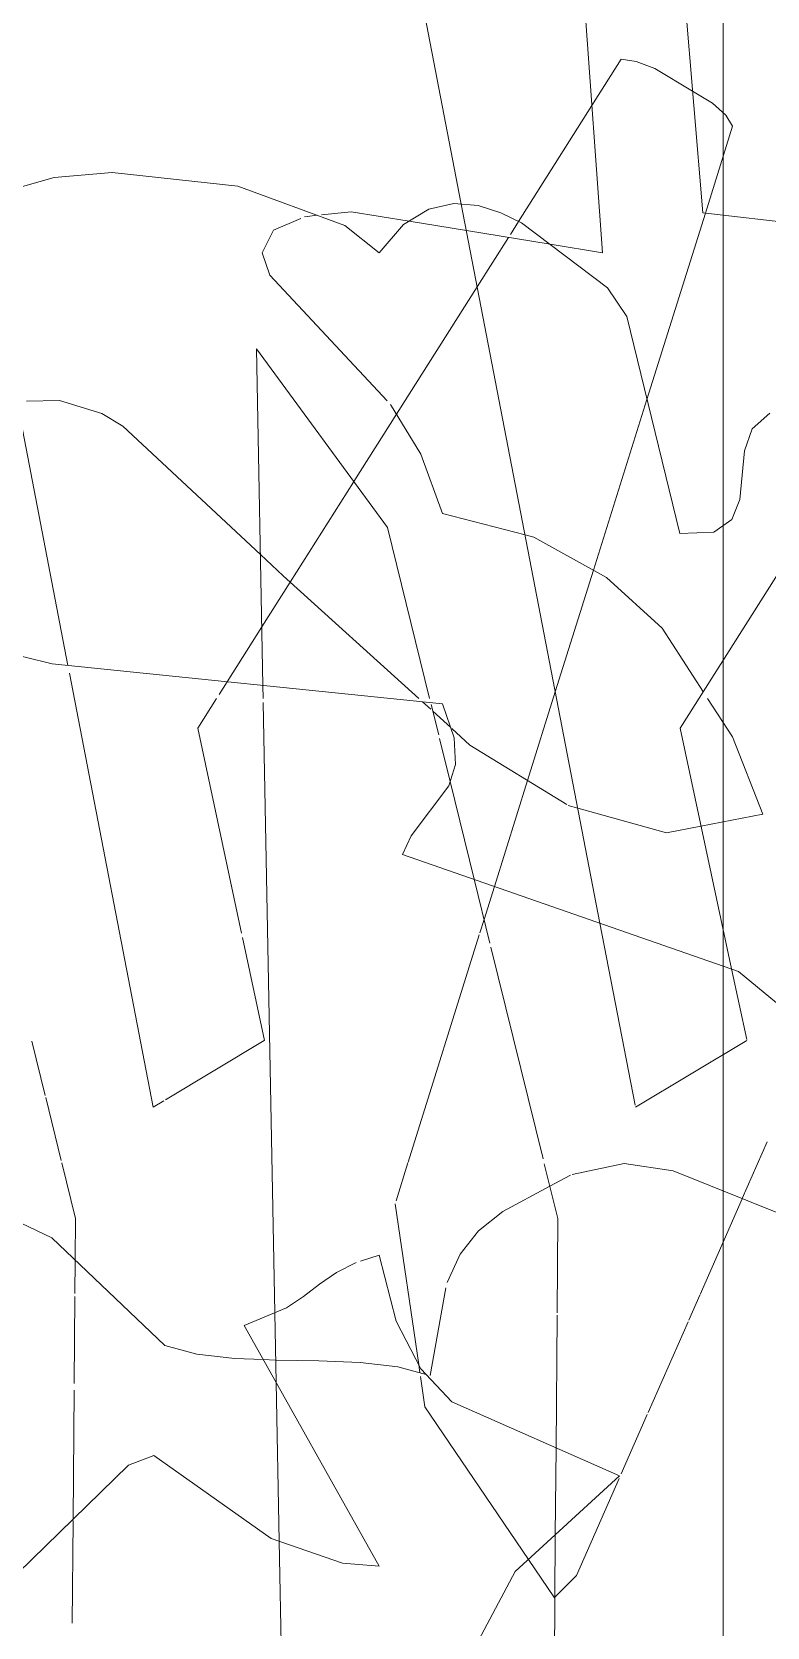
# Model space of a CAD drawing. Header units: inches. Extents: x 1275 to 2881, y -101 to 461.
# Drawn here: x 1405.91 to 1410.81, y 27.86 to 38.47 of the extents above; entities that cross this region are included whole.
import ezdxf

# ---------------------------------------------------------------- set-up
doc = ezdxf.new("R2010")
doc.units = ezdxf.units.IN
doc.header["$MEASUREMENT"] = 0
for name, color, linetype, lineweight in [('A-DETL-GENF-1', 7, 'Continuous', 9), ('A-DETL-GENF-2', 253, 'Continuous', 9), ('A-DETL-GENF-3', 8, 'Continuous', 9)]:
    doc.layers.add(name, color=color, linetype=linetype, lineweight=lineweight)

# ---------------------------------------------------------------- blocks, each defined once
blk = doc.blocks.new('magnolia 26756 - magnolia 26756-1522554-BUILDING SECTION - EAST_WEST _ PREP KITCHEN - LOOKING SOUTH')
at = {"layer": 'A-DETL-GENF-1'}
for p, q in [((1410.512, 37.267), (1410.512, 39.607)), ((1410.512, 39.526), (1410.512, 37)), ((1410.512, 37.445), (1410.512, 37.534)), ((1410.512, 37.534), (1410.512, 37.502)), ((1410.512, 37.502), (1410.512, 37.411)), ((1410.512, 37.183), (1410.512, 37.445)), ((1410.512, 37.411), (1410.512, 37.325)), ((1410.512, 37.315), (1410.512, 37.329)), ((1410.512, 37.329), (1410.512, 37.292)), ((1410.512, 37.325), (1410.512, 37.215)), ((1410.512, 37.266), (1410.512, 37.315)), ((1410.512, 37.292), (1410.512, 37.189)), ((1410.512, 37), (1410.512, 37.274)), ((1410.512, 37.274), (1410.512, 37.24)), ((1410.512, 37.086), (1410.512, 37.267)), ((1410.512, 37.2), (1410.512, 37.266)), ((1410.512, 37.24), (1410.512, 37.151)), ((1410.512, 37.215), (1410.512, 37.15)), ((1410.512, 36.768), (1410.512, 37.2)), ((1410.512, 37.189), (1410.512, 37)), ((1410.512, 37), (1410.512, 37.183)), ((1410.512, 37.151), (1410.512, 37)), ((1410.512, 37.15), (1410.512, 37.078)), ((1410.512, 36.742), (1410.512, 37.086)), ((1410.512, 37.078), (1410.512, 37)), ((1410.512, 37), (1410.512, 36.853)), ((1410.512, 37), (1410.512, 36.288)), ((1410.512, 36.853), (1410.512, 35.992)), ((1410.512, 36.578), (1410.512, 36.768)), ((1410.512, 36.216), (1410.512, 36.742)), ((1410.512, 35.134), (1410.512, 36.578)), ((1410.512, 36.325), (1410.512, 36.334)), ((1410.512, 36.334), (1410.512, 36.139)), ((1410.512, 36.25), (1410.512, 36.325)), ((1410.512, 36.288), (1410.512, 36.12)), ((1410.512, 36.004), (1410.512, 36.25)), ((1410.512, 35.974), (1410.512, 36.216)), ((1410.512, 36.139), (1410.512, 35.766)), ((1410.512, 36.12), (1410.512, 35.957)), ((1410.512, 35.933), (1410.512, 36.019)), ((1410.512, 36.019), (1410.512, 36.012)), ((1410.512, 36.012), (1410.512, 35.98)), ((1410.512, 35.887), (1410.512, 36.004)), ((1410.512, 35.992), (1410.512, 35.662)), ((1410.512, 35.98), (1410.512, 35.934)), ((1410.512, 35.744), (1410.512, 35.974)), ((1410.512, 35.957), (1410.512, 35.8)), ((1410.512, 35.934), (1410.512, 35.83)), ((1410.512, 35.847), (1410.512, 35.933)), ((1410.512, 35.811), (1410.512, 35.887)), ((1410.512, 34.853), (1410.512, 35.847)), ((1410.512, 35.83), (1410.512, 35.684)), ((1410.512, 35.8), (1410.512, 35.811)), ((1410.512, 35.766), (1410.512, 35.273)), ((1410.512, 34.8), (1410.512, 35.744)), ((1410.512, 35.684), (1410.512, 35.359)), ((1410.512, 35.662), (1410.512, 35.267)), ((1410.512, 35.359), (1410.512, 35.226)), ((1410.512, 35.273), (1410.512, 34.718)), ((1410.512, 35.267), (1410.512, 35.109)), ((1410.512, 35.226), (1410.512, 35.143)), ((1410.512, 35.143), (1410.512, 35.134)), ((1410.512, 35.109), (1410.512, 34.841)), ((1406.048, 34.268), (1403.846, 34.8)), ((1410.512, 33.727), (1410.512, 34.853)), ((1410.512, 34.841), (1410.512, 34.504)), ((1410.512, 34.268), (1410.512, 34.8)), ((1410.512, 34.718), (1410.512, 34.16)), ((1410.512, 34.504), (1410.512, 33.782)), ((1408.645, 34), (1406.048, 34.268)), ((1410.512, 34), (1410.512, 34.268)), ((1410.512, 34.16), (1410.512, 33.657)), ((1408.724, 33.775), (1408.645, 34)), ((1410.512, 33.775), (1410.512, 34)), ((1408.731, 33.597), (1408.724, 33.775)), ((1410.512, 33.782), (1410.512, 33.267)), ((1410.512, 33.597), (1410.512, 33.775)), ((1410.512, 33.326), (1410.512, 33.727)), ((1410.512, 32.867), (1410.512, 33.667)), ((1410.512, 33.667), (1410.512, 33.534)), ((1410.512, 33.657), (1410.512, 33.267)), ((1408.687, 33.456), (1408.731, 33.597)), ((1410.512, 33.456), (1410.512, 33.597)), ((1410.512, 33.534), (1410.512, 32.334)), ((1408.436, 33.123), (1408.687, 33.456)), ((1410.512, 33.123), (1410.512, 33.456)), ((1410.512, 33.267), (1410.512, 33.37)), ((1410.512, 33.37), (1410.512, 33.324)), ((1410.512, 33.144), (1410.512, 33.326)), ((1410.512, 33.324), (1410.512, 33.189)), ((1410.512, 33.267), (1410.512, 33.144)), ((1410.512, 33.178), (1410.512, 33.234)), ((1410.512, 33.234), (1410.512, 33.199)), ((1408.379, 33), (1408.436, 33.123)), ((1410.512, 33.199), (1410.512, 33.122)), ((1410.512, 33.189), (1410.512, 32.934)), ((1410.512, 32.97), (1410.512, 33.178)), ((1410.512, 33), (1410.512, 33.123)), ((1410.512, 33.122), (1410.512, 32.985)), ((1410.614, 32.222), (1408.379, 33)), ((1410.512, 32.258), (1410.512, 33)), ((1410.512, 32.985), (1410.512, 32.774)), ((1410.512, 32.653), (1410.512, 32.97)), ((1410.512, 32.934), (1410.512, 32.706)), ((1410.512, 32.56), (1410.512, 32.867)), ((1410.512, 32.774), (1410.512, 32.258)), ((1410.512, 32.706), (1410.512, 30.467)), ((1410.512, 32.258), (1410.512, 32.653)), ((1410.512, 32.29), (1410.512, 32.56)), ((1410.512, 32.384), (1410.512, 32.5)), ((1410.512, 32.5), (1410.512, 32.432)), ((1410.512, 32.258), (1410.512, 32.467)), ((1410.512, 32.467), (1410.512, 32.258)), ((1410.512, 32.432), (1410.512, 32.258)), ((1410.512, 32.283), (1410.512, 32.384)), ((1410.512, 32.334), (1410.512, 32.258)), ((1410.512, 32.258), (1410.512, 32.29)), ((1411.445, 31.534), (1410.614, 32.222)), ((1410.512, 30.467), (1410.512, 30.47)), ((1410.512, 30.47), (1410.512, 30.422)), ((1410.512, 30.422), (1410.512, 30.298)), ((1410.512, 30.285), (1410.512, 30.334)), ((1410.512, 30.334), (1410.512, 29.895)), ((1410.512, 30.298), (1410.512, 30.067)), ((1410.512, 30.218), (1410.512, 30.285)), ((1410.512, 30.141), (1410.512, 30.218)), ((1410.512, 30.06), (1410.512, 30.141)), ((1410.512, 30.067), (1410.512, 29.149)), ((1410.512, 29.983), (1410.512, 30.06)), ((1410.512, 29.867), (1410.512, 29.983)), ((1410.512, 29.895), (1410.512, 29.579)), ((1410.512, 28.267), (1410.512, 29.867)), ((1410.512, 29.506), (1410.512, 29.667)), ((1410.512, 29.667), (1410.512, 29.506)), ((1410.512, 29.579), (1410.512, 29.358)), ((1410.512, 28.726), (1410.512, 29.506)), ((1410.512, 29.506), (1410.512, 29.333)), ((1410.512, 29.358), (1410.512, 28.867)), ((1410.512, 29.333), (1410.512, 28.623)), ((1410.512, 29.149), (1410.512, 28.914)), ((1410.512, 28.937), (1410.512, 29.001)), ((1410.512, 29.001), (1410.512, 28.45)), ((1410.512, 28.131), (1410.512, 28.937)), ((1410.512, 28.551), (1410.512, 28.934)), ((1410.512, 28.934), (1410.512, 28.831)), ((1410.512, 28.914), (1410.512, 28.601)), ((1410.512, 28.867), (1410.512, 28.23)), ((1410.512, 28.831), (1410.512, 28.717)), ((1410.512, 28.621), (1410.512, 28.726)), ((1410.512, 28.717), (1410.512, 28.516)), ((1410.512, 28.623), (1410.512, 28.467)), ((1410.512, 28.601), (1410.512, 28.621)), ((1410.512, 28.467), (1410.512, 28.551)), ((1410.512, 28.516), (1410.512, 28.201)), ((1410.512, 28.45), (1410.512, 28.285)), ((1410.512, 28.285), (1410.512, 28.267)), ((1410.512, 28.23), (1410.512, 27.534)), ((1410.512, 28.201), (1410.512, 27.005)), ((1410.512, 28.067), (1410.512, 28.131)), ((1410.512, 27.446), (1410.512, 28.067))]:
    blk.add_line(p, q, dxfattribs=at)
at = {"layer": 'A-DETL-GENF-2'}
for p, q in [((1410.512, 33.474), (1410.512, 33.45)), ((1410.512, 33.225), (1410.512, 33.474)), ((1410.512, 33.45), (1410.512, 33.314)), ((1410.512, 33.314), (1410.512, 33.099)), ((1410.512, 33.225), (1410.512, 32.258)), ((1410.512, 33.099), (1410.512, 32.84)), ((1410.512, 32.84), (1410.512, 32.575)), ((1410.512, 32.575), (1410.512, 32.336)), ((1410.512, 32.336), (1410.512, 32.258)), ((1410.512, 32.258), (1410.512, 32.16)), ((1410.512, 32.258), (1410.512, 31.001)), ((1410.512, 32.222), (1410.512, 32.258)), ((1410.512, 32.258), (1410.512, 31.534)), ((1410.512, 31.134), (1410.512, 32.258)), ((1410.512, 32.103), (1410.512, 32.258)), ((1410.512, 32.258), (1410.512, 31.927)), ((1410.512, 32.198), (1410.512, 32.258)), ((1410.512, 32.258), (1410.512, 32.172)), ((1410.512, 32.054), (1410.512, 32.258)), ((1410.512, 32.256), (1410.512, 31.986)), ((1410.512, 31.534), (1410.512, 32.222)), ((1410.512, 32.165), (1410.512, 32.198)), ((1410.512, 32.172), (1410.512, 32.165)), ((1410.512, 32.16), (1410.512, 31.794)), ((1410.512, 30.762), (1410.512, 32.103)), ((1410.512, 31.432), (1410.512, 32.054)), ((1410.512, 31.986), (1410.512, 31.634)), ((1410.512, 31.927), (1410.512, 31.692)), ((1410.512, 31.794), (1410.512, 31.564)), ((1410.512, 31.692), (1410.512, 31.404)), ((1410.512, 31.634), (1410.512, 31.211)), ((1410.512, 31.564), (1410.512, 31.408)), ((1410.512, 30.067), (1410.512, 31.432)), ((1410.512, 31.408), (1410.512, 30.845)), ((1410.512, 31.404), (1410.512, 31.045)), ((1410.512, 31.211), (1410.512, 30.729)), ((1410.512, 30.972), (1410.512, 31.134)), ((1410.512, 31.045), (1410.512, 30.601)), ((1410.512, 30.857), (1410.512, 31.001)), ((1410.512, 30.987), (1410.512, 30.861)), ((1410.512, 30.425), (1410.512, 30.987)), ((1410.512, 30.887), (1410.512, 30.972)), ((1410.512, 30.944), (1410.512, 30.867)), ((1410.512, 30.896), (1410.512, 30.944)), ((1410.512, 30.519), (1410.512, 30.896)), ((1410.512, 30.861), (1410.512, 30.887)), ((1410.512, 30.867), (1410.512, 30.624)), ((1410.512, 30.867), (1410.512, 30.775)), ((1410.512, 30.705), (1410.512, 30.867)), ((1410.512, 30.642), (1410.512, 30.837)), ((1410.512, 30.837), (1410.512, 30.79)), ((1410.512, 30.762), (1410.512, 30.334)), ((1410.512, 30.722), (1410.512, 30.762)), ((1410.512, 30.762), (1410.512, 30.59)), ((1410.512, 30.729), (1410.512, 30.201)), ((1410.512, 30.449), (1410.512, 30.722)), ((1410.512, 30.333), (1410.512, 30.705)), ((1410.512, 30.381), (1410.512, 30.642)), ((1410.512, 30.624), (1410.512, 30.496)), ((1410.512, 30.601), (1410.512, 30.492)), ((1410.512, 30.59), (1410.512, 29.585)), ((1410.512, 30.492), (1410.512, 30.519)), ((1410.512, 30.481), (1410.512, 30.34)), ((1410.512, 29.734), (1410.512, 30.449)), ((1410.512, 30.317), (1410.512, 30.425)), ((1410.512, 29.367), (1410.512, 30.381)), ((1410.512, 30.34), (1410.512, 30.14)), ((1410.512, 30.334), (1410.512, 30.002)), ((1410.512, 30.089), (1410.512, 30.333)), ((1410.512, 30.277), (1410.512, 30.317)), ((1410.512, 30.201), (1410.512, 30.277)), ((1410.512, 30.026), (1410.512, 30.201)), ((1410.512, 30.201), (1410.512, 29.603)), ((1410.512, 30.14), (1410.512, 29.534)), ((1410.512, 29.705), (1410.512, 30.089)), ((1410.512, 29.963), (1410.512, 30.067)), ((1410.512, 29.817), (1410.512, 30.002)), ((1410.512, 29.978), (1410.512, 29.134)), ((1410.512, 29.903), (1410.512, 29.963)), ((1410.512, 29.829), (1410.512, 29.903)), ((1410.512, 29.434), (1410.512, 29.829)), ((1410.512, 29.581), (1410.512, 29.794)), ((1410.512, 29.676), (1410.512, 29.734)), ((1410.512, 29.134), (1410.512, 29.705)), ((1410.512, 29.648), (1410.512, 29.676)), ((1410.512, 29.637), (1410.512, 29.648)), ((1410.512, 29.631), (1410.512, 29.637)), ((1410.512, 29.62), (1410.512, 29.631)), ((1410.512, 29.592), (1410.512, 29.62)), ((1410.512, 29.581), (1410.512, 28.664)), ((1410.512, 29.534), (1410.512, 29.581)), ((1410.512, 29.581), (1410.512, 29.434)), ((1410.512, 29.351), (1410.512, 29.58)), ((1410.512, 29.294), (1410.512, 29.351)), ((1410.512, 29.046), (1410.512, 29.322)), ((1410.512, 29.142), (1410.512, 29.294)), ((1410.512, 28.927), (1410.512, 29.142)), ((1410.512, 28.76), (1410.512, 29.027)), ((1410.512, 28.497), (1410.512, 28.927)), ((1410.512, 28.467), (1410.512, 28.76)), ((1410.512, 28.664), (1410.512, 28.467)), ((1410.512, 27.801), (1410.512, 28.377))]:
    blk.add_line(p, q, dxfattribs=at)
blk = doc.blocks.new('lupin 26755 - lupin 26755-V5-BUILDING SECTION - EAST_WEST _ PREP KITCHEN - LOOKING SOUTH')
at = {"layer": 'A-DETL-GENF-1'}
blk.add_line((1408.77, 37.325), (1408.298, 39.771), dxfattribs=at)
at = {"layer": 'A-DETL-GENF-2'}
for p, q in [((1409.693, 32.543), (1408.77, 37.325)), ((1407.451, 34.124), (1407.408, 36.361)), ((1408.279, 35.174), (1407.408, 36.361)), ((1411.547, 35.925), (1410.226, 33.84)), ((1408.279, 35.174), (1408.56, 34.036)), ((1407.452, 34.036), (1407.451, 34.124)), ((1407.529, 29.951), (1407.453, 34.009)), ((1408.57, 33.997), (1408.62, 33.794)), ((1408.626, 33.77), (1408.696, 33.485)), ((1410.226, 33.84), (1410.569, 32.238)), ((1408.696, 33.485), (1408.857, 32.834)), ((1408.857, 32.834), (1408.961, 32.409)), ((1409.927, 31.333), (1409.693, 32.543)), ((1408.968, 32.382), (1409.315, 30.974)), ((1410.569, 32.238), (1410.67, 31.769)), ((1410.671, 31.763), (1409.929, 31.318)), ((1409.323, 30.941), (1409.413, 30.578)), ((1409.413, 30.578), (1409.408, 29.951)), ((1407.538, 29.488), (1407.529, 29.951)), ((1409.408, 29.935), (1409.401, 29.053)), ((1407.558, 28.432), (1407.538, 29.488)), ((1409.401, 29.053), (1409.396, 28.475)), ((1409.396, 28.475), (1409.389, 27.552)), ((1407.61, 25.678), (1407.558, 28.432))]:
    blk.add_line(p, q, dxfattribs=at)
blk = doc.blocks.new('lupin 26755 - lupin 26755-V7-BUILDING SECTION - EAST_WEST _ PREP KITCHEN - LOOKING SOUTH')
at = {"layer": 'A-DETL-GENF-1'}
for p, q in [((1409.64, 37.981), (1409.152, 37.21)), ((1410.442, 37.997), (1410.31, 38.076)), ((1410.53, 37.915), (1410.442, 37.997)), ((1410.576, 37.844), (1410.53, 37.915)), ((1410.395, 37.265), (1410.576, 37.844))]:
    blk.add_line(p, q, dxfattribs=at)
at = {"layer": 'A-DETL-GENF-2'}
for p, q in [((1409.835, 38.288), (1409.64, 37.981)), ((1409.935, 38.272), (1409.835, 38.288)), ((1410.059, 38.226), (1409.935, 38.272)), ((1410.31, 38.076), (1410.059, 38.226)), ((1410.006, 36.026), (1410.395, 37.265)), ((1409.152, 37.21), (1409.097, 37.123)), ((1409.084, 37.103), (1408.876, 36.775)), ((1408.876, 36.775), (1408.339, 35.927)), ((1409.65, 34.889), (1410.006, 36.026)), ((1406.153, 34.257), (1405.841, 35.873)), ((1408.339, 35.927), (1408.055, 35.479)), ((1408.053, 35.476), (1407.632, 34.811)), ((1407.632, 34.811), (1407.443, 34.513)), ((1409.396, 34.08), (1409.65, 34.889)), ((1407.443, 34.513), (1407.212, 34.148)), ((1409.212, 33.491), (1409.396, 34.08)), ((1408.991, 32.787), (1409.212, 33.491)), ((1408.416, 30.952), (1408.89, 32.464)), ((1408.894, 32.477), (1408.922, 32.567)), ((1408.336, 30.695), (1408.415, 30.949)), ((1408.487, 29.608), (1408.33, 30.676)), ((1408.495, 29.552), (1408.487, 29.608)), ((1408.528, 29.326), (1408.499, 29.527)), ((1409.217, 28.31), (1408.528, 29.326))]:
    blk.add_line(p, q, dxfattribs=at)
at = {"layer": 'A-DETL-GENF-3'}
for p, q in [((1406.72, 31.318), (1406.163, 34.206)), ((1407.212, 34.148), (1407.159, 34.063)), ((1407.142, 34.036), (1407.017, 33.84)), ((1407.017, 33.84), (1407.309, 32.475)), ((1408.922, 32.567), (1408.991, 32.787)), ((1407.315, 32.448), (1407.462, 31.763)), ((1405.913, 31.757), (1406.002, 31.397)), ((1407.459, 31.762), (1406.803, 31.368)), ((1406.006, 31.382), (1406.108, 30.965)), ((1406.791, 31.361), (1406.72, 31.318)), ((1410.805, 31.087), (1410.64, 30.711)), ((1406.112, 30.949), (1406.204, 30.578)), ((1410.639, 30.708), (1410.359, 30.072)), ((1406.204, 30.578), (1406.202, 30.303)), ((1406.202, 30.3), (1406.2, 30.079)), ((1406.2, 30.06), (1406.195, 29.48)), ((1410.358, 30.069), (1410.285, 29.903)), ((1410.28, 29.892), (1410.015, 29.288)), ((1406.195, 29.436), (1406.188, 28.579)), ((1410.008, 29.274), (1409.835, 28.879)), ((1409.822, 28.849), (1409.538, 28.204)), ((1406.188, 28.57), (1406.182, 27.887)), ((1409.39, 28.056), (1409.217, 28.31)), ((1409.538, 28.204), (1409.393, 28.059))]:
    blk.add_line(p, q, dxfattribs=at)
blk = doc.blocks.new('magnolia 26756 - magnolia 26756-V10-BUILDING SECTION - EAST_WEST _ PREP KITCHEN - LOOKING SOUTH')
at = {"layer": 'A-DETL-GENF-2'}
for p, q in [((1409.854, 30.944), (1409.508, 30.87)), ((1410.181, 30.896), (1409.854, 30.944)), ((1410.926, 30.596), (1410.181, 30.896)), ((1409.36, 30.793), (1409.047, 30.624)), ((1409.497, 30.867), (1409.36, 30.793)), ((1406.045, 30.449), (1405.477, 30.722)), ((1409.047, 30.624), (1408.886, 30.496)), ((1406.797, 29.734), (1406.045, 30.449)), ((1408.886, 30.496), (1408.763, 30.34)), ((1408.763, 30.34), (1408.677, 30.152)), ((1408.667, 30.117), (1408.563, 29.534)), ((1407.011, 29.676), (1406.797, 29.734)), ((1407.264, 29.648), (1407.011, 29.676)), ((1407.452, 29.64), (1407.264, 29.648)), ((1407.535, 29.637), (1407.452, 29.64)), ((1407.822, 29.631), (1407.539, 29.637)), ((1408.097, 29.62), (1407.822, 29.631)), ((1408.349, 29.592), (1408.097, 29.62)), ((1408.537, 29.541), (1408.349, 29.592))]:
    blk.add_line(p, q, dxfattribs=at)
blk = doc.blocks.new('magnolia 26756 - magnolia 26756-V11-BUILDING SECTION - EAST_WEST _ PREP KITCHEN - LOOKING SOUTH')
at = {"layer": 'A-DETL-GENF-1'}
for p, q in [((1410.378, 37.267), (1410.183, 39.607)), ((1409.527, 39.526), (1409.711, 37)), ((1411.958, 37.086), (1410.378, 37.267)), ((1409.711, 37), (1409.361, 37.058))]:
    blk.add_line(p, q, dxfattribs=at)
at = {"layer": 'A-DETL-GENF-2'}
for p, q in [((1407.814, 37.25), (1407.728, 37.24)), ((1408.038, 37.274), (1407.841, 37.253)), ((1408.423, 37.211), (1408.038, 37.274)), ((1407.521, 37.151), (1407.445, 37)), ((1407.702, 37.229), (1407.521, 37.151)), ((1408.804, 37.149), (1408.423, 37.211)), ((1409.361, 37.058), (1408.804, 37.149)), ((1407.445, 37), (1407.497, 36.853)), ((1407.497, 36.853), (1408.277, 36.016)), ((1406.097, 36.019), (1405.878, 36.013)), ((1406.379, 35.933), (1406.097, 36.019)), ((1408.299, 35.992), (1408.501, 35.662)), ((1406.519, 35.847), (1406.379, 35.933)), ((1407.434, 34.995), (1406.519, 35.847)), ((1408.501, 35.662), (1408.645, 35.267)), ((1408.645, 35.267), (1409.195, 35.124)), ((1409.195, 35.124), (1409.254, 35.109)), ((1409.254, 35.109), (1409.737, 34.841)), ((1407.586, 34.853), (1407.434, 34.995)), ((1408.487, 34.037), (1407.586, 34.853)), ((1409.737, 34.841), (1410.107, 34.504)), ((1410.107, 34.504), (1410.383, 34.078)), ((1408.567, 33.965), (1408.512, 34.014)), ((1408.7, 33.844), (1408.581, 33.952)), ((1410.409, 34.036), (1410.574, 33.782)), ((1408.828, 33.727), (1408.708, 33.837)), ((1410.574, 33.782), (1410.778, 33.267)), ((1409.473, 33.331), (1408.828, 33.727)), ((1409.545, 33.308), (1409.481, 33.326)), ((1410.135, 33.144), (1409.545, 33.308)), ((1410.778, 33.267), (1410.365, 33.188)), ((1410.365, 33.188), (1410.135, 33.144))]:
    blk.add_line(p, q, dxfattribs=at)
blk = doc.blocks.new('magnolia 26756 - magnolia 26756-V14-BUILDING SECTION - EAST_WEST _ PREP KITCHEN - LOOKING SOUTH')
at = {"layer": 'A-DETL-GENF-1'}
for p, q in [((1406.061, 37.502), (1405.741, 37.411)), ((1406.447, 37.534), (1406.061, 37.502)), ((1407.284, 37.445), (1406.447, 37.534)), ((1407.996, 37.183), (1407.284, 37.445)), ((1408.554, 37.292), (1408.387, 37.189)), ((1408.72, 37.329), (1408.554, 37.292)), ((1408.882, 37.315), (1408.72, 37.329)), ((1409.034, 37.266), (1408.882, 37.315)), ((1409.172, 37.2), (1409.034, 37.266)), ((1408.225, 37), (1407.996, 37.183)), ((1408.387, 37.189), (1408.225, 37)), ((1409.744, 36.768), (1409.172, 37.2)), ((1409.871, 36.578), (1409.744, 36.768)), ((1410.224, 35.134), (1409.871, 36.578)), ((1410.824, 35.934), (1410.706, 35.83)), ((1410.706, 35.83), (1410.656, 35.684)), ((1410.656, 35.684), (1410.623, 35.359)), ((1410.623, 35.359), (1410.571, 35.226)), ((1410.571, 35.226), (1410.45, 35.143)), ((1410.45, 35.143), (1410.224, 35.134))]:
    blk.add_line(p, q, dxfattribs=at)
at = {"layer": 'A-DETL-GENF-2'}
for p, q in [((1407.941, 30.218), (1408.07, 30.285)), ((1408.099, 30.294), (1408.225, 30.334)), ((1408.225, 30.334), (1408.338, 29.895)), ((1407.721, 30.06), (1407.828, 30.141)), ((1407.828, 30.141), (1407.941, 30.218)), ((1407.608, 29.983), (1407.721, 30.06)), ((1407.325, 29.867), (1407.608, 29.983)), ((1408.225, 28.267), (1407.325, 29.867)), ((1408.338, 29.895), (1408.502, 29.579)), ((1408.502, 29.579), (1408.708, 29.358)), ((1408.708, 29.358), (1409.824, 28.867)), ((1406.555, 28.937), (1406.725, 29.001)), ((1406.725, 29.001), (1407.506, 28.45)), ((1405.728, 28.131), (1406.555, 28.937)), ((1409.824, 28.867), (1409.129, 28.23)), ((1407.506, 28.45), (1407.98, 28.285)), ((1407.98, 28.285), (1408.225, 28.267)), ((1409.129, 28.23), (1408.758, 27.534))]:
    blk.add_line(p, q, dxfattribs=at)

msp = doc.modelspace()

# ---------------------------------------------------------------- block references
at = {"layer": 'A-DETL-GENF-1'}
for name in ['lupin 26755 - lupin 26755-V7-BUILDING SECTION - EAST_WEST _ PREP KITCHEN - LOOKING SOUTH', 'lupin 26755 - lupin 26755-V5-BUILDING SECTION - EAST_WEST _ PREP KITCHEN - LOOKING SOUTH', 'magnolia 26756 - magnolia 26756-V10-BUILDING SECTION - EAST_WEST _ PREP KITCHEN - LOOKING SOUTH', 'magnolia 26756 - magnolia 26756-1522554-BUILDING SECTION - EAST_WEST _ PREP KITCHEN - LOOKING SOUTH', 'magnolia 26756 - magnolia 26756-V11-BUILDING SECTION - EAST_WEST _ PREP KITCHEN - LOOKING SOUTH', 'magnolia 26756 - magnolia 26756-V14-BUILDING SECTION - EAST_WEST _ PREP KITCHEN - LOOKING SOUTH']:
    msp.add_blockref(name, (0, 0), dxfattribs=at)

doc.saveas('drawing.dxf')
